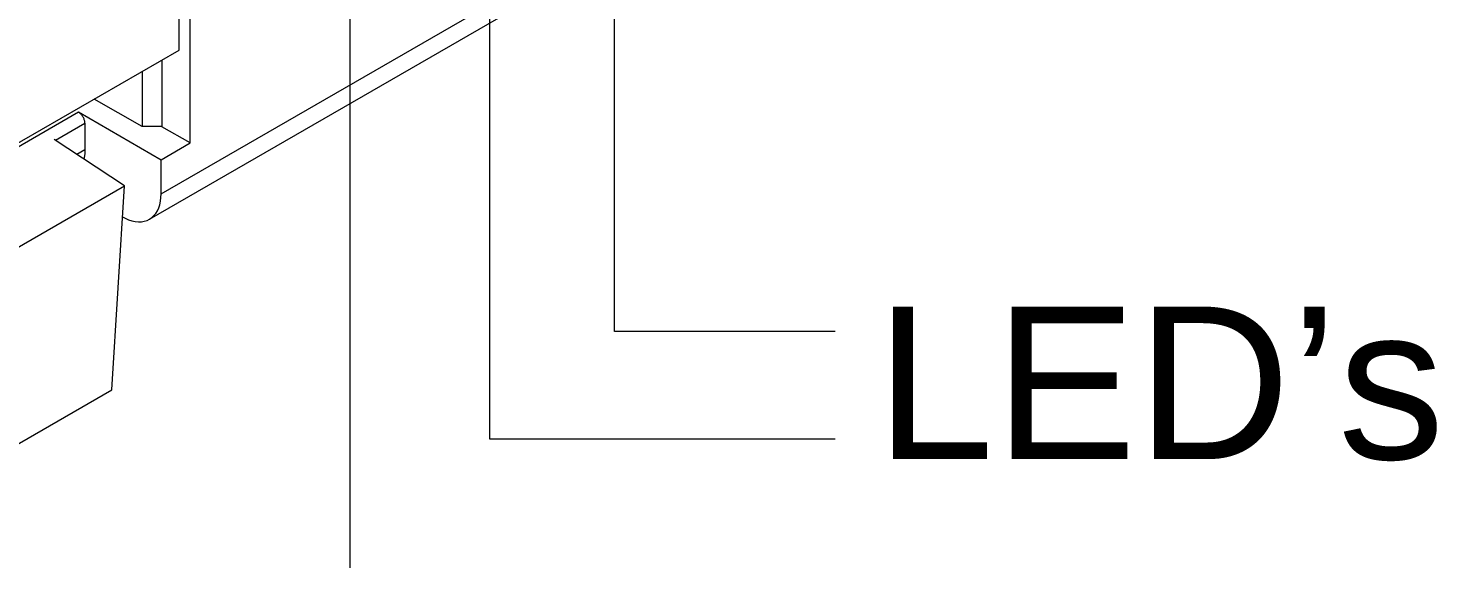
# Model space of a CAD drawing. Header units: inches. Extents: x 0.18 to 4.06, y 0.3 to 3.48.
# Drawn here: x 3.28 to 4.064, y 2.023 to 2.324 of the extents above; entities that cross this region are included whole.
import ezdxf

# ---------------------------------------------------------------- set-up
doc = ezdxf.new("R2010")
doc.units = ezdxf.units.IN
doc.header["$MEASUREMENT"] = 0
doc.layers.add('Layer 1', color=7, linetype='Continuous')

# ---------------------------------------------------------------- blocks, each defined once
blk = doc.blocks.new('block 2')
at = {"layer": 'Layer 1', "color": 250, "lineweight": 18}
for points in [[(3.35401, 2.23175), (3.82318, 2.50261)], [(3.34759, 2.21759), (3.81673, 2.48842)], [(3.72928, 2.15508), (3.60645, 2.15508), (3.60645, 2.43568)], [(3.36407, 2.31178), (3.36407, 2.42903)], [(3.37021, 2.26007), (3.37021, 2.4192)], [(3.45929, 2.02328), (3.45929, 2.41716)], [(3.72928, 2.0949), (3.537, 2.0949), (3.537, 2.39402)], [(3.25446, 2.24854), (3.36407, 2.31178)], [(3.35449, 2.30625), (3.35449, 2.26914)], [(3.34352, 2.29994), (3.34352, 2.26914)], [(3.34352, 2.26914), (3.31687, 2.28453)], [(3.25446, 2.24645), (3.308, 2.27735)], [(3.30831, 2.27711), (3.30799, 2.27735)], [(3.30799, 2.27735), (3.35401, 2.25072)], [(3.30864, 2.27688), (3.30831, 2.27712)], [(3.30889, 2.27663), (3.30862, 2.27689)], [(3.30922, 2.27634), (3.30889, 2.27663)], [(3.3095, 2.27604), (3.30922, 2.27633)], [(3.3098, 2.27569), (3.30952, 2.27604)], [(3.31006, 2.27536), (3.3098, 2.27568)], [(3.31032, 2.27497), (3.31006, 2.27536)], [(3.31055, 2.27458), (3.31032, 2.27496)], [(3.31078, 2.27418), (3.31055, 2.27457)], [(3.31097, 2.27379), (3.31078, 2.27418)], [(3.29522, 2.26153), (3.31162, 2.271)], [(3.31113, 2.27341), (3.31097, 2.27378)], [(3.31127, 2.27298), (3.31113, 2.27341)], [(3.3114, 2.27256), (3.31127, 2.27297)], [(3.3115, 2.27216), (3.3114, 2.27255)], [(3.31157, 2.27174), (3.3115, 2.27216)], [(3.31162, 2.27135), (3.31157, 2.27174)], [(3.31162, 2.271), (3.31162, 2.27134)], [(3.31162, 2.271), (3.31162, 2.25625)], [(3.35449, 2.26914), (3.34352, 2.26914)], [(3.37021, 2.26007), (3.35449, 2.26913)], [(3.3337, 2.23619), (3.29457, 2.26194)], [(3.35401, 2.25072), (3.37021, 2.26007)], [(3.31162, 2.25625), (3.3072, 2.25364)], [(3.3113, 2.25202), (3.31108, 2.25108)], [(3.31157, 2.25407), (3.31128, 2.25203)], [(3.31162, 2.25625), (3.31157, 2.25407)], [(3.35401, 2.23175), (3.35401, 2.25071)], [(3.26065, 2.19401), (3.3337, 2.23619)], [(3.32657, 2.12249), (3.3337, 2.2362)], [(3.35329, 2.22561), (3.35368, 2.22757)], [(3.35368, 2.22757), (3.35394, 2.2296)], [(3.35394, 2.22959), (3.35401, 2.23175)], [(3.34889, 2.21845), (3.35007, 2.21954)], [(3.35007, 2.21954), (3.35108, 2.2208)], [(3.35108, 2.2208), (3.35197, 2.22224)], [(3.35199, 2.22224), (3.35274, 2.22386)], [(3.35274, 2.22386), (3.35329, 2.22561)], [(3.33262, 2.21885), (3.33405, 2.21809)], [(3.33405, 2.2181), (3.33591, 2.21728)], [(3.33591, 2.21729), (3.33777, 2.2167)], [(3.33777, 2.2167), (3.33962, 2.21632)], [(3.33962, 2.21631), (3.34138, 2.21611)], [(3.34138, 2.21612), (3.34307, 2.21615)], [(3.34307, 2.21615), (3.3447, 2.21641)], [(3.3447, 2.2164), (3.34623, 2.21689)], [(3.34623, 2.21689), (3.34759, 2.21759)], [(3.34759, 2.21759), (3.34889, 2.21846)], [(3.25352, 2.08031), (3.32657, 2.12249)]]:
    blk.add_lwpolyline(points, dxfattribs=at)
at = {"layer": 'Layer 1', "color": 250, "insert": (3.75178, 2.08268), "char_height": 0.0850001, "attachment_point": 7}
blk.add_mtext('\\fArial|b0|i0|c0|p34;\\W1;LED’s', dxfattribs=at)

msp = doc.modelspace()

# ---------------------------------------------------------------- block references
at = {"layer": 'Layer 1'}
msp.add_blockref('block 2', (0, 0), dxfattribs=at)

doc.saveas('drawing.dxf')
